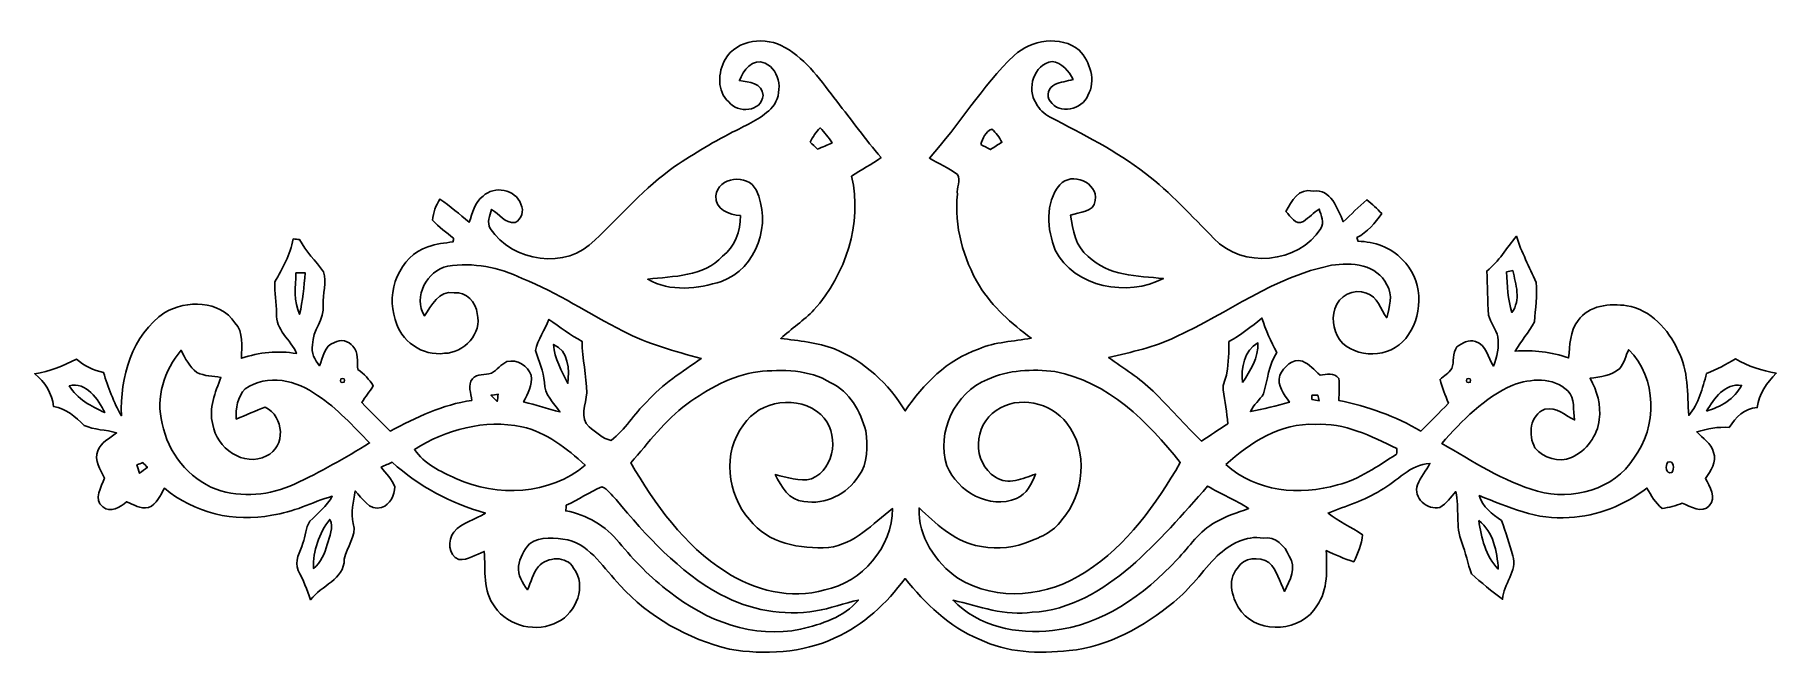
# Model space of a CAD drawing. Header units: centimetres. Extents: x -15.2 to 15.6, y -6.4 to 4.6.
import ezdxf

# ---------------------------------------------------------------- set-up
doc = ezdxf.new("R2010")
doc.units = ezdxf.units.CM
doc.header["$MEASUREMENT"] = 0
doc.layers.add('Layer 1', color=7, linetype='Continuous')

msp = doc.modelspace()

# ---------------------------------------------------------------- linework, layer by layer
at = {"layer": 'Layer 1', "color": 250}
for points, knots in [([(-3.0166, 4.14549), (-2.81023, 4.50638), (-2.292, 4.55965), (-1.95792, 4.3561), (-1.95792, 4.3561), (-1.56245, 4.13773), (-1.31022, 3.75285), (-1.03999, 3.40501), (-1.03999, 3.40501), (-0.77893, 3.07375), (-0.53093, 2.73226), (-0.25753, 2.41124), (-0.25753, 2.41124), (-0.42263, 2.28776), (-0.60854, 2.19675), (-0.77717, 2.07857), (-0.77717, 2.07857), (-0.58879, 1.23684), (-0.88018, 0.3489), (-1.44392, -0.28469), (-1.44392, -0.28469), (-1.62454, -0.47131), (-1.8415, -0.61595), (-2.03235, -0.79058), (-2.03235, -0.79058), (-1.71097, -0.82762), (-1.3843, -0.86395), (-1.07844, -0.97649), (-1.07844, -0.97649), (-0.55492, -1.19098), (-0.121, -1.59068), (0.17004, -2.07257), (0.17004, -2.07257), (0.48789, -1.59667), (0.91581, -1.16805), (1.4672, -0.97719), (1.4672, -0.97719), (1.76248, -0.84773), (2.08986, -0.84561), (2.40206, -0.78458), (2.40206, -0.78458), (2.05246, -0.52458), (1.71662, -0.23213), (1.48308, 0.14005), (1.48308, 0.14005), (1.19662, 0.62512), (1.03681, 1.19698), (1.09467, 1.76213), (1.09467, 1.76213), (1.07809, 1.87254), (1.15782, 2.00695), (1.09396, 2.11243), (1.09396, 2.11243), (0.93768, 2.22356), (0.76235, 2.30258), (0.59937, 2.40206), (0.59937, 2.40206), (1.12818, 2.98309), (1.52964, 3.67065), (2.09762, 4.21711), (2.09762, 4.21711), (2.40312, 4.4898), (2.91712, 4.58047), (3.2512, 4.31024), (3.2512, 4.31024), (3.44205, 4.10316), (3.55459, 3.77014), (3.40466, 3.50979), (3.40466, 3.50979), (3.31011, 3.25967), (2.88996, 3.15736), (2.73932, 3.4096), (2.73932, 3.4096), (2.65112, 3.49814), (2.71709, 3.65407), (2.81869, 3.70205), (2.81869, 3.70205), (2.92171, 3.74721), (3.0353, 3.7592), (3.1429, 3.79095), (3.1429, 3.79095), (3.06423, 3.93735), (2.94781, 4.09116), (2.76931, 4.1088), (2.76931, 4.1088), (2.44863, 4.05906), (2.31422, 3.62373), (2.48779, 3.36938), (2.48779, 3.36938), (2.53788, 3.26073), (2.63137, 3.181), (2.73544, 3.12596), (2.73544, 3.12596), (3.31223, 2.81975), (3.9056, 2.53259), (4.42383, 2.12972), (4.42383, 2.12972), (4.86692, 1.78964), (5.24334, 1.37372), (5.63598, 0.97896), (5.63598, 0.97896), (6.13269, 0.4385), (7.13775, 0.53763), (7.52651, 1.15288), (7.52651, 1.15288), (7.59248, 1.26294), (7.53075, 1.38889), (7.4997, 1.49895), (7.4997, 1.49895), (7.39987, 1.43616), (7.31837, 1.35008), (7.22312, 1.28164), (7.22312, 1.28164), (7.06826, 1.1998), (6.99664, 1.3716), (6.90915, 1.45591), (6.90915, 1.45591), (7.01604, 1.63689), (7.12893, 1.8796), (7.39105, 1.8161), (7.39105, 1.8161), (7.70714, 1.86267), (7.82285, 1.50389), (7.92445, 1.27353), (7.92445, 1.27353), (8.06521, 1.40194), (8.19467, 1.54234), (8.34249, 1.66299), (8.34249, 1.66299), (8.43527, 1.58821), (8.52382, 1.50742), (8.60566, 1.42028), (8.60566, 1.42028), (8.48854, 1.25095), (8.34954, 1.0922), (8.16575, 0.99378), (8.16575, 0.99378), (8.17033, 0.97755), (8.17951, 0.94509), (8.18409, 0.92851), (8.18409, 0.92851), (8.47372, 0.92428), (8.76723, 0.82303), (8.96691, 0.60643), (8.96691, 0.60643), (9.3285, 0.27552), (9.34826, -0.32667), (9.08156, -0.72178), (9.08156, -0.72178), (8.83744, -1.10984), (8.24653, -1.17404), (7.90892, -0.87489), (7.90892, -0.87489), (7.76781, -0.71191), (7.70784, -0.47343), (7.77593, -0.26599), (7.77593, -0.26599), (7.8359, -0.04022), (8.11706, 0.10125), (8.33367, 0.01129), (8.33367, 0.01129), (8.52876, -0.04904), (8.58626, -0.27164), (8.69386, -0.42439), (8.69386, -0.42439), (8.74148, -0.23424), (8.81027, -0.02046), (8.69774, 0.15981), (8.69774, 0.15981), (8.52452, 0.51894), (8.06767, 0.56339), (7.71878, 0.50377), (7.71878, 0.50377), (6.70595, 0.30762), (5.88151, -0.34537), (4.95864, -0.762), (4.95864, -0.762), (4.58646, -0.95003), (4.17336, -1.02835), (3.7719, -1.12713), (3.7719, -1.12713), (4.03366, -1.32503), (4.32364, -1.48837), (4.55824, -1.72156), (4.55824, -1.72156), (4.8514, -2.00836), (5.12269, -2.3174), (5.41443, -2.60632), (5.41443, -2.60632), (5.57001, -2.50296), (5.72488, -2.39818), (5.88292, -2.2987), (5.88292, -2.2987), (5.86211, -2.09762), (5.83142, -1.899), (5.7979, -1.70004), (5.7979, -1.70004), (5.7852, -1.59456), (5.84729, -1.50036), (5.86528, -1.39947), (5.86528, -1.39947), (5.89633, -1.21567), (5.89915, -1.02976), (5.90021, -0.8442), (5.90021, -0.8442), (6.11082, -0.72954), (6.2992, -0.58244), (6.48406, -0.43109), (6.48406, -0.43109), (6.55426, -0.63994), (6.63575, -0.84631), (6.74793, -1.03681), (6.74793, -1.03681), (6.60329, -1.25589), (6.58283, -1.52365), (6.51545, -1.77094), (6.51545, -1.77094), (6.43996, -1.87678), (6.34047, -1.96497), (6.28086, -2.0828), (6.28086, -2.0828), (6.51439, -2.04294), (6.74194, -1.97732), (6.97159, -1.91841), (6.97159, -1.91841), (6.87599, -1.77835), (6.7504, -1.62313), (6.80085, -1.43969), (6.80085, -1.43969), (6.87387, -1.29611), (7.01781, -1.13559), (7.2009, -1.19451), (7.2009, -1.19451), (7.32684, -1.24037), (7.41433, -1.35114), (7.51311, -1.43792), (7.51311, -1.43792), (7.62882, -1.42416), (7.76041, -1.38853), (7.84613, -1.4986), (7.84613, -1.4986), (7.85954, -1.62666), (7.85248, -1.75683), (7.84578, -1.8856), (7.84578, -1.8856), (8.35272, -1.99531), (8.85261, -2.159), (9.29746, -2.42993), (9.29746, -2.42993), (9.46256, -2.26695), (9.62589, -2.10256), (9.78535, -1.93357), (9.78535, -1.93357), (9.72961, -1.79634), (9.67846, -1.65664), (9.63718, -1.51553), (9.63718, -1.51553), (9.70739, -1.45309), (9.79099, -1.40123), (9.84638, -1.32362), (9.84638, -1.32362), (9.89012, -1.2005), (9.85414, -1.05022), (9.9374, -0.94086), (9.9374, -0.94086), (10.02806, -0.8763), (10.1473, -0.79904), (10.26301, -0.84526), (10.26301, -0.84526), (10.45774, -0.9017), (10.47997, -1.13383), (10.58227, -1.27988), (10.58227, -1.27988), (10.64542, -1.11584), (10.68599, -0.93874), (10.66271, -0.762), (10.66271, -0.762), (10.62919, -0.62406), (10.53006, -0.51082), (10.49373, -0.37536), (10.49373, -0.37536), (10.47679, -0.11606), (10.48138, 0.14323), (10.46551, 0.40217), (10.46551, 0.40217), (10.68141, 0.57009), (10.81546, 0.81174), (10.98903, 1.01847), (10.98903, 1.01847), (11.07757, 0.73554), (11.22186, 0.47449), (11.33651, 0.20249), (11.33651, 0.20249), (11.36368, -0.02893), (11.32628, -0.26494), (11.30688, -0.49671), (11.30688, -0.49671), (11.20669, -0.67804), (11.07369, -0.83891), (10.96539, -1.01565), (10.96539, -1.01565), (11.28571, -0.99166), (11.60851, -1.02729), (11.91154, -1.13453), (11.91154, -1.13453), (11.93941, -0.91052), (11.92953, -0.66075), (12.08052, -0.47519), (12.08052, -0.47519), (12.26785, -0.19791), (12.64391, -0.16757), (12.94553, -0.21096), (12.94553, -0.21096), (13.36746, -0.28081), (13.67861, -0.63147), (13.84935, -1.00295), (13.84935, -1.00295), (14.03879, -1.35467), (14.01057, -1.76671), (14.03985, -2.15265), (14.03985, -2.15265), (14.22153, -1.94522), (14.28009, -1.66758), (14.35594, -1.41111), (14.35594, -1.41111), (14.53268, -1.33703), (14.70413, -1.25095), (14.86852, -1.15182), (14.86852, -1.15182), (15.0876, -1.28729), (15.33737, -1.3529), (15.58713, -1.40582), (15.58713, -1.40582), (15.41851, -1.57268), (15.27916, -1.76953), (15.25199, -2.01401), (15.25199, -2.01401), (15.02727, -2.02248), (14.87064, -2.18758), (14.75422, -2.36467), (14.75422, -2.36467), (14.55984, -2.34844), (14.36758, -2.38795), (14.18272, -2.44369), (14.18272, -2.44369), (14.2875, -2.55905), (14.44061, -2.64231), (14.48047, -2.80494), (14.48047, -2.80494), (14.53727, -2.97815), (14.42685, -3.13302), (14.33477, -3.26708), (14.33477, -3.26708), (14.41203, -3.40678), (14.53656, -3.6068), (14.40356, -3.74967), (14.40356, -3.74967), (14.27304, -3.89502), (14.06701, -3.75744), (13.9252, -3.70311), (13.9252, -3.70311), (13.81019, -3.74721), (13.68954, -3.78319), (13.56748, -3.79554), (13.56748, -3.79554), (13.44789, -3.7017), (13.37416, -3.56729), (13.30007, -3.43817), (13.30007, -3.43817), (12.90144, -3.73662), (12.42448, -3.94053), (11.92142, -3.95429), (11.92142, -3.95429), (11.36015, -4.01461), (10.84016, -3.76484), (10.33039, -3.57046), (10.33039, -3.57046), (10.39036, -3.77402), (10.56252, -3.89608), (10.72691, -4.01249), (10.72691, -4.01249), (10.80276, -4.21499), (10.85815, -4.4263), (10.92482, -4.63268), (10.92482, -4.63268), (11.01337, -4.9089), (10.75478, -5.1308), (10.74491, -5.40173), (10.74491, -5.40173), (10.54947, -5.26697), (10.37167, -5.10646), (10.19175, -4.95335), (10.19175, -4.95335), (10.12931, -4.77061), (10.08944, -4.58047), (10.02206, -4.39949), (10.02206, -4.39949), (9.90776, -4.11233), (9.98467, -3.79554), (9.91517, -3.49991), (9.91517, -3.49991), (9.82592, -3.59551), (9.75325, -3.71475), (9.63542, -3.7786), (9.63542, -3.7786), (9.41599, -3.83152), (9.15635, -3.61456), (9.23572, -3.37644), (9.23572, -3.37644), (9.29393, -3.24238), (9.38953, -3.12843), (9.45903, -3.00002), (9.45903, -3.00002), (9.10519, -3.01801), (8.88259, -3.31858), (8.58837, -3.47239), (8.58837, -3.47239), (8.30157, -3.65936), (7.97031, -3.7532), (7.65528, -3.87773), (7.65528, -3.87773), (7.83978, -4.0319), (8.06732, -4.12397), (8.26452, -4.2612), (8.26452, -4.2612), (8.25041, -4.43089), (8.18444, -4.58752), (8.11142, -4.73957), (8.11142, -4.73957), (7.9435, -4.68806), (7.78228, -4.6168), (7.62423, -4.54166), (7.62423, -4.54166), (7.63129, -4.8701), (7.66304, -5.23734), (7.45631, -5.51815), (7.45631, -5.51815), (7.18996, -5.97535), (6.45513, -6.03179), (6.12034, -5.62681), (6.12034, -5.62681), (5.96582, -5.41302), (5.85435, -5.07682), (6.0519, -4.85246), (6.0519, -4.85246), (6.15985, -4.65878), (6.43572, -4.64538), (6.60823, -4.75086), (6.60823, -4.75086), (6.75252, -4.89056), (6.79979, -5.08882), (6.88234, -5.26486), (6.88234, -5.26486), (6.97971, -5.07541), (7.10318, -4.83799), (6.9663, -4.63973), (6.9663, -4.63973), (6.89081, -4.4577), (6.72712, -4.28554), (6.50875, -4.32153), (6.50875, -4.32153), (6.20042, -4.26791), (5.91185, -4.43477), (5.69348, -4.63479), (5.69348, -4.63479), (5.43313, -4.90326), (5.22076, -5.22111), (4.92301, -5.45253), (4.92301, -5.45253), (4.3942, -5.89104), (3.76449, -6.24064), (3.07093, -6.31155), (3.07093, -6.31155), (2.53471, -6.36976), (1.97309, -6.35459), (1.48202, -6.10799), (1.48202, -6.10799), (0.94791, -5.89315), (0.52599, -5.47758), (0.16969, -5.03626), (0.16969, -5.03626), (-0.15946, -5.47441), (-0.56727, -5.86775), (-1.07562, -6.08859), (-1.07562, -6.08859), (-1.65312, -6.356), (-2.31881, -6.39198), (-2.94005, -6.28579), (-2.94005, -6.28579), (-3.67453, -6.10694), (-4.36774, -5.72311), (-4.87468, -5.15726), (-4.87468, -5.15726), (-5.16114, -4.86833), (-5.38127, -4.46158), (-5.80178, -4.35363), (-5.80178, -4.35363), (-6.02474, -4.31553), (-6.28544, -4.27955), (-6.47912, -4.42348), (-6.47912, -4.42348), (-6.57543, -4.53496), (-6.65374, -4.67289), (-6.67632, -4.82071), (-6.67632, -4.82071), (-6.68831, -4.97522), (-6.60259, -5.11422), (-6.51686, -5.23593), (-6.51686, -5.23593), (-6.45336, -5.09799), (-6.41526, -4.9463), (-6.32107, -4.82529), (-6.32107, -4.82529), (-6.16162, -4.65138), (-5.82789, -4.62527), (-5.69807, -4.8514), (-5.69807, -4.8514), (-5.461, -5.16255), (-5.6515, -5.64233), (-5.97676, -5.80425), (-5.97676, -5.80425), (-6.34929, -6.00428), (-6.84848, -5.88574), (-7.09295, -5.53932), (-7.09295, -5.53932), (-7.30673, -5.26168), (-7.25911, -4.88738), (-7.27922, -4.55824), (-7.27922, -4.55824), (-7.42668, -4.61186), (-7.57026, -4.71558), (-7.73289, -4.69865), (-7.73289, -4.69865), (-7.91457, -4.62351), (-7.93821, -4.35257), (-7.81685, -4.21393), (-7.81685, -4.21393), (-7.67503, -4.03966), (-7.44044, -3.99874), (-7.25946, -3.87879), (-7.25946, -3.87879), (-7.86836, -3.70699), (-8.43986, -3.40819), (-8.90799, -2.97991), (-8.90799, -2.97991), (-8.97361, -3.00778), (-9.03887, -3.03565), (-9.10414, -3.06423), (-9.10414, -3.06423), (-9.0237, -3.17959), (-8.91117, -3.27766), (-8.86319, -3.41313), (-8.86319, -3.41313), (-8.87095, -3.56129), (-8.94186, -3.73451), (-9.09708, -3.77966), (-9.09708, -3.77966), (-9.32145, -3.83928), (-9.43434, -3.61809), (-9.56522, -3.48827), (-9.56522, -3.48827), (-9.5952, -3.67771), (-9.65059, -3.87174), (-9.59979, -4.06294), (-9.59979, -4.06294), (-9.52959, -4.28872), (-9.72256, -4.47816), (-9.75819, -4.6923), (-9.75819, -4.6923), (-9.75466, -5.06201), (-10.17058, -5.15655), (-10.35438, -5.41161), (-10.35438, -5.41161), (-10.41224, -5.23205), (-10.48985, -5.06095), (-10.57275, -4.89197), (-10.57275, -4.89197), (-10.65001, -4.73075), (-10.53606, -4.56318), (-10.49302, -4.41184), (-10.49302, -4.41184), (-10.44152, -4.2859), (-10.4461, -4.13667), (-10.36814, -4.02378), (-10.36814, -4.02378), (-10.22738, -3.88373), (-10.06651, -3.75885), (-9.97056, -3.58069), (-9.97056, -3.58069), (-10.32933, -3.68476), (-10.66341, -3.87279), (-11.03912, -3.91513), (-11.03912, -3.91513), (-11.70411, -4.05165), (-12.42025, -3.87632), (-12.94095, -3.43923), (-12.94095, -3.43923), (-13.01644, -3.56482), (-13.07571, -3.72604), (-13.22493, -3.78107), (-13.22493, -3.78107), (-13.36781, -3.81282), (-13.48705, -3.72921), (-13.61087, -3.67912), (-13.61087, -3.67912), (-13.72164, -3.77472), (-13.8998, -3.88549), (-14.03209, -3.76661), (-14.03209, -3.76661), (-14.20566, -3.63855), (-14.05573, -3.41418), (-14.00246, -3.25931), (-14.00246, -3.25931), (-14.07231, -3.11009), (-14.18661, -2.94605), (-14.12311, -2.7753), (-14.12311, -2.7753), (-14.06596, -2.62396), (-13.90544, -2.55799), (-13.78938, -2.45957), (-13.78938, -2.45957), (-13.97706, -2.40136), (-14.18414, -2.41265), (-14.36194, -2.32798), (-14.36194, -2.32798), (-14.51892, -2.18193), (-14.67767, -2.02565), (-14.90204, -1.9939), (-14.90204, -1.9939), (-14.92991, -1.76001), (-15.06114, -1.56351), (-15.23541, -1.41358), (-15.23541, -1.41358), (-14.97471, -1.37195), (-14.73024, -1.27282), (-14.49634, -1.15394), (-14.49634, -1.15394), (-14.35982, -1.27176), (-14.20001, -1.35749), (-14.02045, -1.39171), (-14.02045, -1.39171), (-13.9379, -1.65559), (-13.84124, -1.91699), (-13.70224, -2.15724), (-13.70224, -2.15724), (-13.73046, -1.48026), (-13.52162, -0.72708), (-12.93178, -0.33055), (-12.93178, -0.33055), (-12.54619, -0.1076), (-11.96693, -0.11395), (-11.69353, -0.51082), (-11.69353, -0.51082), (-11.53724, -0.68439), (-11.57605, -0.92569), (-11.57887, -1.13947), (-11.57887, -1.13947), (-11.26596, -1.03646), (-10.92976, -1.00013), (-10.60415, -1.05763), (-10.60415, -1.05763), (-10.69869, -0.80821), (-10.98444, -0.63747), (-10.95622, -0.34678), (-10.95622, -0.34678), (-10.95234, -0.16016), (-10.99996, 0.02505), (-10.98797, 0.21026), (-10.98797, 0.21026), (-10.84721, 0.44909), (-10.71527, 0.69462), (-10.6613, 0.96979), (-10.6613, 0.96979), (-10.62426, 0.96661), (-10.58721, 0.96308), (-10.55017, 0.95885), (-10.55017, 0.95885), (-10.43905, 0.74718), (-10.26407, 0.58244), (-10.12508, 0.39123), (-10.12508, 0.39123), (-10.05699, 0.20461), (-10.14483, -0.00353), (-10.1346, -0.19509), (-10.1346, -0.19509), (-10.10179, -0.45649), (-10.32651, -0.64488), (-10.31804, -0.90099), (-10.31804, -0.90099), (-10.35332, -1.04352), (-10.27889, -1.16769), (-10.19704, -1.27282), (-10.19704, -1.27282), (-10.13495, -1.12748), (-10.11484, -0.91546), (-9.93246, -0.86184), (-9.93246, -0.86184), (-9.82451, -0.79269), (-9.68128, -0.83256), (-9.60543, -0.92851), (-9.60543, -0.92851), (-9.49925, -1.03576), (-9.53417, -1.19909), (-9.519, -1.33703), (-9.519, -1.33703), (-9.40647, -1.41323), (-9.31616, -1.51553), (-9.24454, -1.63054), (-9.24454, -1.63054), (-9.31298, -1.72755), (-9.38177, -1.82421), (-9.44951, -1.92193), (-9.44951, -1.92193), (-9.28335, -2.09338), (-9.11472, -2.26201), (-8.94433, -2.42958), (-8.94433, -2.42958), (-8.48783, -2.18863), (-8.01829, -1.95933), (-7.50041, -1.8856), (-7.50041, -1.8856), (-7.51346, -1.76177), (-7.57696, -1.61537), (-7.49053, -1.50495), (-7.49053, -1.50495), (-7.40657, -1.40511), (-7.26475, -1.44216), (-7.15398, -1.40476), (-7.15398, -1.40476), (-7.05414, -1.34796), (-6.985, -1.24813), (-6.87987, -1.19874), (-6.87987, -1.19874), (-6.6989, -1.15394), (-6.51016, -1.27318), (-6.44913, -1.4418), (-6.44913, -1.4418), (-6.41844, -1.61537), (-6.51404, -1.76424), (-6.5846, -1.91206), (-6.5846, -1.91206), (-6.36729, -1.96109), (-6.15809, -2.04082), (-5.94043, -2.0895), (-5.94043, -2.0895), (-6.04626, -1.92299), (-6.22229, -1.78506), (-6.2163, -1.5681), (-6.2163, -1.5681), (-6.23217, -1.36984), (-6.31543, -1.18886), (-6.37469, -1.00259), (-6.37469, -1.00259), (-6.3313, -0.80786), (-6.20677, -0.63923), (-6.13657, -0.45367), (-6.13657, -0.45367), (-5.94325, -0.58808), (-5.75522, -0.72954), (-5.54814, -0.84314), (-5.54814, -0.84314), (-5.54778, -1.149), (-5.46947, -1.44815), (-5.467, -1.75331), (-5.467, -1.75331), (-5.47793, -1.95157), (-5.59823, -2.19886), (-5.42431, -2.35409), (-5.42431, -2.35409), (-5.30331, -2.44263), (-5.18866, -2.56893), (-5.03308, -2.59221), (-5.03308, -2.59221), (-4.78155, -2.40912), (-4.63303, -2.11949), (-4.40267, -1.91241), (-4.40267, -1.91241), (-4.13279, -1.59456), (-3.77331, -1.38324), (-3.43888, -1.14335), (-3.43888, -1.14335), (-3.90984, -1.01565), (-4.38714, -0.88935), (-4.82106, -0.6604), (-4.82106, -0.6604), (-5.42114, -0.35807), (-5.98276, 0.02046), (-6.60788, 0.27234), (-6.60788, 0.27234), (-7.01534, 0.46814), (-7.47783, 0.55986), (-7.92727, 0.4893), (-7.92727, 0.4893), (-8.30016, 0.40816), (-8.5411, -0.05292), (-8.34002, -0.39088), (-8.34002, -0.39088), (-8.21408, -0.20708), (-8.08849, 0.06279), (-7.81438, 0.01729), (-7.81438, 0.01729), (-7.60024, 0.04621), (-7.42244, -0.15064), (-7.40481, -0.35031), (-7.40481, -0.35031), (-7.31379, -0.70379), (-7.63693, -1.04775), (-7.98548, -1.05198), (-7.98548, -1.05198), (-8.36895, -1.1116), (-8.76864, -0.83114), (-8.85543, -0.45438), (-8.85543, -0.45438), (-9.03005, 0.03104), (-8.78029, 0.66252), (-8.27652, 0.83326), (-8.27652, 0.83326), (-8.13329, 0.88583), (-7.97983, 0.8957), (-7.83061, 0.92181), (-7.83061, 0.92181), (-7.82884, 0.93733), (-7.82496, 0.96802), (-7.8232, 0.98354), (-7.8232, 0.98354), (-7.95232, 1.08268), (-8.08531, 1.17934), (-8.19362, 1.3014), (-8.19362, 1.3014), (-8.18409, 1.43581), (-8.14141, 1.56034), (-8.06556, 1.67464), (-8.06556, 1.67464), (-7.88211, 1.55293), (-7.71984, 1.4037), (-7.54909, 1.26541), (-7.54909, 1.26541), (-7.48136, 1.42487), (-7.45384, 1.62278), (-7.29968, 1.72685), (-7.29968, 1.72685), (-7.10671, 1.92052), (-6.72536, 1.84785), (-6.63116, 1.58785), (-6.63116, 1.58785), (-6.56731, 1.46226), (-6.62411, 1.32715), (-6.73171, 1.25871), (-6.73171, 1.25871), (-6.91374, 1.24284), (-7.01252, 1.4097), (-7.14939, 1.49331), (-7.14939, 1.49331), (-7.17938, 1.38501), (-7.23865, 1.26083), (-7.17374, 1.15288), (-7.17374, 1.15288), (-6.7885, 0.56374), (-5.81907, 0.41487), (-5.32377, 0.94968), (-5.32377, 0.94968), (-4.85458, 1.38501), (-4.43971, 1.88313), (-3.91125, 2.25037), (-3.91125, 2.25037), (-3.56094, 2.48673), (-3.19828, 2.70545), (-2.81869, 2.89137), (-2.81869, 2.89137), (-2.59221, 3.00814), (-2.35126, 3.11326), (-2.17734, 3.30623), (-2.17734, 3.30623), (-1.99284, 3.53307), (-2.02671, 3.9497), (-2.30964, 4.07882), (-2.30964, 4.07882), (-2.52624, 4.17477), (-2.70157, 3.95323), (-2.76296, 3.77049), (-2.76296, 3.77049), (-2.59962, 3.74897), (-2.34985, 3.7278), (-2.34633, 3.51014), (-2.34633, 3.51014), (-2.36502, 3.21416), (-2.8, 3.1877), (-2.95346, 3.39654), (-2.95346, 3.39654), (-3.16794, 3.58069), (-3.14219, 3.91936), (-3.0166, 4.14549), (-3.0166, 4.14549), (-3.0166, 4.14549), (-3.0166, 4.14549), (-3.0166, 4.14549)], [0, 0, 0, 0, 0.00444444, 0.00444444, 0.00444444, 0.00444444, 0.00888889, 0.00888889, 0.00888889, 0.00888889, 0.01333333, 0.01333333, 0.01333333, 0.01333333, 0.01777778, 0.01777778, 0.01777778, 0.01777778, 0.02222222, 0.02222222, 0.02222222, 0.02222222, 0.02666667, 0.02666667, 0.02666667, 0.02666667, 0.03111111, 0.03111111, 0.03111111, 0.03111111, 0.03555556, 0.03555556, 0.03555556, 0.03555556, 0.04, 0.04, 0.04, 0.04, 0.04444444, 0.04444444, 0.04444444, 0.04444444, 0.04888889, 0.04888889, 0.04888889, 0.04888889, 0.05333333, 0.05333333, 0.05333333, 0.05333333, 0.05777778, 0.05777778, 0.05777778, 0.05777778, 0.06222222, 0.06222222, 0.06222222, 0.06222222, 0.06666667, 0.06666667, 0.06666667, 0.06666667, 0.07111111, 0.07111111, 0.07111111, 0.07111111, 0.07555556, 0.07555556, 0.07555556, 0.07555556, 0.08, 0.08, 0.08, 0.08, 0.08444444, 0.08444444, 0.08444444, 0.08444444, 0.08888889, 0.08888889, 0.08888889, 0.08888889, 0.09333333, 0.09333333, 0.09333333, 0.09333333, 0.09777778, 0.09777778, 0.09777778, 0.09777778, 0.10222222, 0.10222222, 0.10222222, 0.10222222, 0.10666667, 0.10666667, 0.10666667, 0.10666667, 0.11111111, 0.11111111, 0.11111111, 0.11111111, 0.11555556, 0.11555556, 0.11555556, 0.11555556, 0.12, 0.12, 0.12, 0.12, 0.12444444, 0.12444444, 0.12444444, 0.12444444, 0.12888889, 0.12888889, 0.12888889, 0.12888889, 0.13333333, 0.13333333, 0.13333333, 0.13333333, 0.13777778, 0.13777778, 0.13777778, 0.13777778, 0.14222222, 0.14222222, 0.14222222, 0.14222222, 0.14666667, 0.14666667, 0.14666667, 0.14666667, 0.15111111, 0.15111111, 0.15111111, 0.15111111, 0.15555556, 0.15555556, 0.15555556, 0.15555556, 0.16, 0.16, 0.16, 0.16, 0.16444444, 0.16444444, 0.16444444, 0.16444444, 0.16888889, 0.16888889, 0.16888889, 0.16888889, 0.17333333, 0.17333333, 0.17333333, 0.17333333, 0.17777778, 0.17777778, 0.17777778, 0.17777778, 0.18222222, 0.18222222, 0.18222222, 0.18222222, 0.18666667, 0.18666667, 0.18666667, 0.18666667, 0.19111111, 0.19111111, 0.19111111, 0.19111111, 0.19555556, 0.19555556, 0.19555556, 0.19555556, 0.2, 0.2, 0.2, 0.2, 0.20444444, 0.20444444, 0.20444444, 0.20444444, 0.20888889, 0.20888889, 0.20888889, 0.20888889, 0.21333333, 0.21333333, 0.21333333, 0.21333333, 0.21777778, 0.21777778, 0.21777778, 0.21777778, 0.22222222, 0.22222222, 0.22222222, 0.22222222, 0.22666667, 0.22666667, 0.22666667, 0.22666667, 0.23111111, 0.23111111, 0.23111111, 0.23111111, 0.23555556, 0.23555556, 0.23555556, 0.23555556, 0.24, 0.24, 0.24, 0.24, 0.24444444, 0.24444444, 0.24444444, 0.24444444, 0.24888889, 0.24888889, 0.24888889, 0.24888889, 0.25333333, 0.25333333, 0.25333333, 0.25333333, 0.25777778, 0.25777778, 0.25777778, 0.25777778, 0.26222222, 0.26222222, 0.26222222, 0.26222222, 0.26666667, 0.26666667, 0.26666667, 0.26666667, 0.27111111, 0.27111111, 0.27111111, 0.27111111, 0.27555556, 0.27555556, 0.27555556, 0.27555556, 0.28, 0.28, 0.28, 0.28, 0.28444444, 0.28444444, 0.28444444, 0.28444444, 0.28888889, 0.28888889, 0.28888889, 0.28888889, 0.29333333, 0.29333333, 0.29333333, 0.29333333, 0.29777778, 0.29777778, 0.29777778, 0.29777778, 0.30222222, 0.30222222, 0.30222222, 0.30222222, 0.30666667, 0.30666667, 0.30666667, 0.30666667, 0.31111111, 0.31111111, 0.31111111, 0.31111111, 0.31555556, 0.31555556, 0.31555556, 0.31555556, 0.32, 0.32, 0.32, 0.32, 0.32444444, 0.32444444, 0.32444444, 0.32444444, 0.32888889, 0.32888889, 0.32888889, 0.32888889, 0.33333333, 0.33333333, 0.33333333, 0.33333333, 0.33777778, 0.33777778, 0.33777778, 0.33777778, 0.34222222, 0.34222222, 0.34222222, 0.34222222, 0.34666667, 0.34666667, 0.34666667, 0.34666667, 0.35111111, 0.35111111, 0.35111111, 0.35111111, 0.35555556, 0.35555556, 0.35555556, 0.35555556, 0.36, 0.36, 0.36, 0.36, 0.36444444, 0.36444444, 0.36444444, 0.36444444, 0.36888889, 0.36888889, 0.36888889, 0.36888889, 0.37333333, 0.37333333, 0.37333333, 0.37333333, 0.37777778, 0.37777778, 0.37777778, 0.37777778, 0.38222222, 0.38222222, 0.38222222, 0.38222222, 0.38666667, 0.38666667, 0.38666667, 0.38666667, 0.39111111, 0.39111111, 0.39111111, 0.39111111, 0.39555556, 0.39555556, 0.39555556, 0.39555556, 0.4, 0.4, 0.4, 0.4, 0.40444444, 0.40444444, 0.40444444, 0.40444444, 0.40888889, 0.40888889, 0.40888889, 0.40888889, 0.41333333, 0.41333333, 0.41333333, 0.41333333, 0.41777778, 0.41777778, 0.41777778, 0.41777778, 0.42222222, 0.42222222, 0.42222222, 0.42222222, 0.42666667, 0.42666667, 0.42666667, 0.42666667, 0.43111111, 0.43111111, 0.43111111, 0.43111111, 0.43555556, 0.43555556, 0.43555556, 0.43555556, 0.44, 0.44, 0.44, 0.44, 0.44444444, 0.44444444, 0.44444444, 0.44444444, 0.44888889, 0.44888889, 0.44888889, 0.44888889, 0.45333333, 0.45333333, 0.45333333, 0.45333333, 0.45777778, 0.45777778, 0.45777778, 0.45777778, 0.46222222, 0.46222222, 0.46222222, 0.46222222, 0.46666667, 0.46666667, 0.46666667, 0.46666667, 0.47111111, 0.47111111, 0.47111111, 0.47111111, 0.47555556, 0.47555556, 0.47555556, 0.47555556, 0.48, 0.48, 0.48, 0.48, 0.48444444, 0.48444444, 0.48444444, 0.48444444, 0.48888889, 0.48888889, 0.48888889, 0.48888889, 0.49333333, 0.49333333, 0.49333333, 0.49333333, 0.49777778, 0.49777778, 0.49777778, 0.49777778, 0.50222222, 0.50222222, 0.50222222, 0.50222222, 0.50666667, 0.50666667, 0.50666667, 0.50666667, 0.51111111, 0.51111111, 0.51111111, 0.51111111, 0.51555556, 0.51555556, 0.51555556, 0.51555556, 0.52, 0.52, 0.52, 0.52, 0.52444444, 0.52444444, 0.52444444, 0.52444444, 0.52888889, 0.52888889, 0.52888889, 0.52888889, 0.53333333, 0.53333333, 0.53333333, 0.53333333, 0.53777778, 0.53777778, 0.53777778, 0.53777778, 0.54222222, 0.54222222, 0.54222222, 0.54222222, 0.54666667, 0.54666667, 0.54666667, 0.54666667, 0.55111111, 0.55111111, 0.55111111, 0.55111111, 0.55555556, 0.55555556, 0.55555556, 0.55555556, 0.56, 0.56, 0.56, 0.56, 0.56444444, 0.56444444, 0.56444444, 0.56444444, 0.56888889, 0.56888889, 0.56888889, 0.56888889, 0.57333333, 0.57333333, 0.57333333, 0.57333333, 0.57777778, 0.57777778, 0.57777778, 0.57777778, 0.58222222, 0.58222222, 0.58222222, 0.58222222, 0.58666667, 0.58666667, 0.58666667, 0.58666667, 0.59111111, 0.59111111, 0.59111111, 0.59111111, 0.59555556, 0.59555556, 0.59555556, 0.59555556, 0.6, 0.6, 0.6, 0.6, 0.60444444, 0.60444444, 0.60444444, 0.60444444, 0.60888889, 0.60888889, 0.60888889, 0.60888889, 0.61333333, 0.61333333, 0.61333333, 0.61333333, 0.61777778, 0.61777778, 0.61777778, 0.61777778, 0.62222222, 0.62222222, 0.62222222, 0.62222222, 0.62666667, 0.62666667, 0.62666667, 0.62666667, 0.63111111, 0.63111111, 0.63111111, 0.63111111, 0.63555556, 0.63555556, 0.63555556, 0.63555556, 0.64, 0.64, 0.64, 0.64, 0.64444444, 0.64444444, 0.64444444, 0.64444444, 0.64888889, 0.64888889, 0.64888889, 0.64888889, 0.65333333, 0.65333333, 0.65333333, 0.65333333, 0.65777778, 0.65777778, 0.65777778, 0.65777778, 0.66222222, 0.66222222, 0.66222222, 0.66222222, 0.66666667, 0.66666667, 0.66666667, 0.66666667, 0.67111111, 0.67111111, 0.67111111, 0.67111111, 0.67555556, 0.67555556, 0.67555556, 0.67555556, 0.68, 0.68, 0.68, 0.68, 0.68444444, 0.68444444, 0.68444444, 0.68444444, 0.68888889, 0.68888889, 0.68888889, 0.68888889, 0.69333333, 0.69333333, 0.69333333, 0.69333333, 0.69777778, 0.69777778, 0.69777778, 0.69777778, 0.70222222, 0.70222222, 0.70222222, 0.70222222, 0.70666667, 0.70666667, 0.70666667, 0.70666667, 0.71111111, 0.71111111, 0.71111111, 0.71111111, 0.71555556, 0.71555556, 0.71555556, 0.71555556, 0.72, 0.72, 0.72, 0.72, 0.72444444, 0.72444444, 0.72444444, 0.72444444, 0.72888889, 0.72888889, 0.72888889, 0.72888889, 0.73333333, 0.73333333, 0.73333333, 0.73333333, 0.73777778, 0.73777778, 0.73777778, 0.73777778, 0.74222222, 0.74222222, 0.74222222, 0.74222222, 0.74666667, 0.74666667, 0.74666667, 0.74666667, 0.75111111, 0.75111111, 0.75111111, 0.75111111, 0.75555556, 0.75555556, 0.75555556, 0.75555556, 0.76, 0.76, 0.76, 0.76, 0.76444444, 0.76444444, 0.76444444, 0.76444444, 0.76888889, 0.76888889, 0.76888889, 0.76888889, 0.77333333, 0.77333333, 0.77333333, 0.77333333, 0.77777778, 0.77777778, 0.77777778, 0.77777778, 0.78222222, 0.78222222, 0.78222222, 0.78222222, 0.78666667, 0.78666667, 0.78666667, 0.78666667, 0.79111111, 0.79111111, 0.79111111, 0.79111111, 0.79555556, 0.79555556, 0.79555556, 0.79555556, 0.8, 0.8, 0.8, 0.8, 0.80444444, 0.80444444, 0.80444444, 0.80444444, 0.80888889, 0.80888889, 0.80888889, 0.80888889, 0.81333333, 0.81333333, 0.81333333, 0.81333333, 0.81777778, 0.81777778, 0.81777778, 0.81777778, 0.82222222, 0.82222222, 0.82222222, 0.82222222, 0.82666667, 0.82666667, 0.82666667, 0.82666667, 0.83111111, 0.83111111, 0.83111111, 0.83111111, 0.83555556, 0.83555556, 0.83555556, 0.83555556, 0.84, 0.84, 0.84, 0.84, 0.84444444, 0.84444444, 0.84444444, 0.84444444, 0.84888889, 0.84888889, 0.84888889, 0.84888889, 0.85333333, 0.85333333, 0.85333333, 0.85333333, 0.85777778, 0.85777778, 0.85777778, 0.85777778, 0.86222222, 0.86222222, 0.86222222, 0.86222222, 0.86666667, 0.86666667, 0.86666667, 0.86666667, 0.87111111, 0.87111111, 0.87111111, 0.87111111, 0.87555556, 0.87555556, 0.87555556, 0.87555556, 0.88, 0.88, 0.88, 0.88, 0.88444444, 0.88444444, 0.88444444, 0.88444444, 0.88888889, 0.88888889, 0.88888889, 0.88888889, 0.89333333, 0.89333333, 0.89333333, 0.89333333, 0.89777778, 0.89777778, 0.89777778, 0.89777778, 0.90222222, 0.90222222, 0.90222222, 0.90222222, 0.90666667, 0.90666667, 0.90666667, 0.90666667, 0.91111111, 0.91111111, 0.91111111, 0.91111111, 0.91555556, 0.91555556, 0.91555556, 0.91555556, 0.92, 0.92, 0.92, 0.92, 0.92444444, 0.92444444, 0.92444444, 0.92444444, 0.92888889, 0.92888889, 0.92888889, 0.92888889, 0.93333333, 0.93333333, 0.93333333, 0.93333333, 0.93777778, 0.93777778, 0.93777778, 0.93777778, 0.94222222, 0.94222222, 0.94222222, 0.94222222, 0.94666667, 0.94666667, 0.94666667, 0.94666667, 0.95111111, 0.95111111, 0.95111111, 0.95111111, 0.95555556, 0.95555556, 0.95555556, 0.95555556, 0.96, 0.96, 0.96, 0.96, 0.96444444, 0.96444444, 0.96444444, 0.96444444, 0.96888889, 0.96888889, 0.96888889, 0.96888889, 0.97333333, 0.97333333, 0.97333333, 0.97333333, 0.97777778, 0.97777778, 0.97777778, 0.97777778, 0.98222222, 0.98222222, 0.98222222, 0.98222222, 0.98666667, 0.98666667, 0.98666667, 0.98666667, 0.99111111, 0.99111111, 0.99111111, 0.99111111, 1, 1, 1, 1]), ([(-1.51377, 2.68323), (-1.47003, 2.64266), (-1.42593, 2.60174), (-1.38218, 2.56011), (-1.38218, 2.56011), (-1.29469, 2.59362), (-1.20826, 2.63031), (-1.12254, 2.66876), (-1.12254, 2.66876), (-1.18428, 2.76472), (-1.25624, 2.85362), (-1.33562, 2.93546), (-1.33562, 2.93546), (-1.40617, 2.85997), (-1.46544, 2.7746), (-1.51377, 2.68323), (-1.51377, 2.68323), (-1.51377, 2.68323), (-1.51377, 2.68323), (-1.51377, 2.68323)], [0, 0, 0, 0, 0.16666667, 0.16666667, 0.16666667, 0.16666667, 0.33333333, 0.33333333, 0.33333333, 0.33333333, 0.5, 0.5, 0.5, 0.5, 0.66666667, 0.66666667, 0.66666667, 0.66666667, 1, 1, 1, 1]), ([(1.50742, 2.64195), (1.56457, 2.61303), (1.62172, 2.58304), (1.67852, 2.55235), (1.67852, 2.55235), (1.7459, 2.59574), (1.81363, 2.63878), (1.88172, 2.68182), (1.88172, 2.68182), (1.83268, 2.76472), (1.78435, 2.85186), (1.70533, 2.91006), (1.70533, 2.91006), (1.58609, 2.87338), (1.54834, 2.74567), (1.50742, 2.64195), (1.50742, 2.64195), (1.50742, 2.64195), (1.50742, 2.64195), (1.50742, 2.64195)], [0, 0, 0, 0, 0.16666667, 0.16666667, 0.16666667, 0.16666667, 0.33333333, 0.33333333, 0.33333333, 0.33333333, 0.5, 0.5, 0.5, 0.5, 0.66666667, 0.66666667, 0.66666667, 0.66666667, 1, 1, 1, 1]), ([(2.90689, 1.92687), (2.63984, 1.60937), (2.68323, 1.13771), (2.82575, 0.77435), (2.82575, 0.77435), (3.16512, 0.10442), (4.11586, -0.05891), (4.74169, 0.27093), (4.74169, 0.27093), (4.28096, 0.31574), (3.76343, 0.31009), (3.41207, 0.66075), (3.41207, 0.66075), (3.181, 0.83326), (3.1429, 1.12818), (3.09668, 1.39136), (3.09668, 1.39136), (3.25296, 1.44709), (3.50908, 1.43792), (3.53448, 1.65171), (3.53448, 1.65171), (3.58528, 1.97273), (3.11503, 2.16782), (2.90689, 1.92687), (2.90689, 1.92687), (2.90689, 1.92687), (2.90689, 1.92687), (2.90689, 1.92687)], [0, 0, 0, 0, 0.125, 0.125, 0.125, 0.125, 0.25, 0.25, 0.25, 0.25, 0.375, 0.375, 0.375, 0.375, 0.5, 0.5, 0.5, 0.5, 0.625, 0.625, 0.625, 0.625, 0.75, 0.75, 0.75, 0.75, 1, 1, 1, 1]), ([(-3.18135, 1.73426), (-3.20851, 1.50354), (-2.93652, 1.38853), (-2.74673, 1.38289), (-2.74673, 1.38289), (-2.74426, 1.1116), (-2.84057, 0.83432), (-3.06211, 0.66358), (-3.06211, 0.66358), (-3.40007, 0.29669), (-3.93241, 0.31468), (-4.38503, 0.25823), (-4.38503, 0.25823), (-3.9945, 0.02505), (-3.49426, 0.08714), (-3.08081, 0.21978), (-3.08081, 0.21978), (-2.45251, 0.44309), (-2.18405, 1.25518), (-2.46909, 1.83727), (-2.46909, 1.83727), (-2.61408, 2.13184), (-3.14643, 2.07116), (-3.18135, 1.73426), (-3.18135, 1.73426), (-3.18135, 1.73426), (-3.18135, 1.73426), (-3.18135, 1.73426)], [0, 0, 0, 0, 0.125, 0.125, 0.125, 0.125, 0.25, 0.25, 0.25, 0.25, 0.375, 0.375, 0.375, 0.375, 0.5, 0.5, 0.5, 0.5, 0.625, 0.625, 0.625, 0.625, 0.75, 0.75, 0.75, 0.75, 1, 1, 1, 1]), ([(-10.61438, 0.37006), (-10.61932, 0.12629), (-10.65848, -0.13547), (-10.54806, -0.36301), (-10.54806, -0.36301), (-10.4962, -0.12136), (-10.47115, 0.12453), (-10.44822, 0.36971), (-10.44822, 0.36971), (-10.50361, 0.37006), (-10.55899, 0.37006), (-10.61438, 0.37006), (-10.61438, 0.37006), (-10.61438, 0.37006), (-10.61438, 0.37006), (-10.61438, 0.37006)], [0, 0, 0, 0, 0.2, 0.2, 0.2, 0.2, 0.4, 0.4, 0.4, 0.4, 0.6, 0.6, 0.6, 0.6, 1, 1, 1, 1]), ([(10.81617, 0.38735), (10.82675, 0.14676), (10.83627, -0.09807), (10.90895, -0.3302), (10.90895, -0.3302), (11.07228, -0.11218), (10.97915, 0.16898), (10.92553, 0.40922), (10.92553, 0.40922), (10.89801, 0.40393), (10.84368, 0.39299), (10.81617, 0.38735), (10.81617, 0.38735), (10.81617, 0.38735), (10.81617, 0.38735), (10.81617, 0.38735)], [0, 0, 0, 0, 0.2, 0.2, 0.2, 0.2, 0.4, 0.4, 0.4, 0.4, 0.6, 0.6, 0.6, 0.6, 1, 1, 1, 1]), ([(-6.05296, -0.8957), (-6.03956, -1.14794), (-5.91009, -1.36666), (-5.80002, -1.58644), (-5.80002, -1.58644), (-5.77391, -1.34056), (-5.7845, -1.00683), (-6.05296, -0.8957), (-6.05296, -0.8957), (-6.05296, -0.8957), (-6.05296, -0.8957), (-6.05296, -0.8957)], [0, 0, 0, 0, 0.25, 0.25, 0.25, 0.25, 0.5, 0.5, 0.5, 0.5, 1, 1, 1, 1]), ([(6.1408, -1.57057), (6.27803, -1.36172), (6.42549, -1.12642), (6.41385, -0.86748), (6.41385, -0.86748), (6.1655, -1.00471), (6.11505, -1.31233), (6.1408, -1.57057), (6.1408, -1.57057), (6.1408, -1.57057), (6.1408, -1.57057), (6.1408, -1.57057)], [0, 0, 0, 0, 0.25, 0.25, 0.25, 0.25, 0.5, 0.5, 0.5, 0.5, 1, 1, 1, 1]), ([(-12.97905, -2.29447), (-12.88239, -2.81058), (-12.51726, -3.26566), (-12.0269, -3.45758), (-12.0269, -3.45758), (-11.57499, -3.6128), (-11.07017, -3.56658), (-10.64013, -3.36585), (-10.64013, -3.36585), (-10.18081, -3.1556), (-9.74196, -2.9023), (-9.31122, -2.63878), (-9.31122, -2.63878), (-9.59873, -2.33892), (-9.88201, -2.02741), (-10.23091, -1.7974), (-10.23091, -1.7974), (-10.58898, -1.53), (-11.12308, -1.40159), (-11.51114, -1.6831), (-11.51114, -1.6831), (-11.65507, -1.81786), (-11.67836, -2.02953), (-11.67024, -2.2165), (-11.67024, -2.2165), (-11.49914, -2.14454), (-11.32875, -2.07116), (-11.15589, -2.00307), (-11.15589, -2.00307), (-10.82499, -2.16853), (-10.78371, -2.70686), (-11.13614, -2.86879), (-11.13614, -2.86879), (-11.53372, -3.07622), (-12.02761, -2.72768), (-12.08476, -2.3114), (-12.08476, -2.3114), (-12.16625, -2.02459), (-12.04136, -1.74343), (-11.94082, -1.47955), (-11.94082, -1.47955), (-12.08334, -1.45556), (-12.23433, -1.45768), (-12.36557, -1.39241), (-12.36557, -1.39241), (-12.49962, -1.29505), (-12.573, -1.14088), (-12.64638, -0.9973), (-12.64638, -0.9973), (-12.93989, -1.3522), (-13.10499, -1.83903), (-12.97905, -2.29447), (-12.97905, -2.29447), (-12.97905, -2.29447), (-12.97905, -2.29447), (-12.97905, -2.29447)], [0, 0, 0, 0, 0.06666667, 0.06666667, 0.06666667, 0.06666667, 0.13333333, 0.13333333, 0.13333333, 0.13333333, 0.2, 0.2, 0.2, 0.2, 0.26666667, 0.26666667, 0.26666667, 0.26666667, 0.33333333, 0.33333333, 0.33333333, 0.33333333, 0.4, 0.4, 0.4, 0.4, 0.46666667, 0.46666667, 0.46666667, 0.46666667, 0.53333333, 0.53333333, 0.53333333, 0.53333333, 0.6, 0.6, 0.6, 0.6, 0.66666667, 0.66666667, 0.66666667, 0.66666667, 0.73333333, 0.73333333, 0.73333333, 0.73333333, 0.8, 0.8, 0.8, 0.8, 0.86666667, 0.86666667, 0.86666667, 0.86666667, 1, 1, 1, 1]), ([(12.97764, -0.99095), (12.92331, -1.10031), (12.89438, -1.22449), (12.81889, -1.32151), (12.81889, -1.32151), (12.67672, -1.44851), (12.47387, -1.4672), (12.29431, -1.49437), (12.29431, -1.49437), (12.41672, -1.71521), (12.49116, -1.97026), (12.45517, -2.22462), (12.45517, -2.22462), (12.4266, -2.51389), (12.22728, -2.77742), (11.96375, -2.8956), (11.96375, -2.8956), (11.74186, -2.99473), (11.4681, -2.90618), (11.31782, -2.72344), (11.31782, -2.72344), (11.19152, -2.50296), (11.22645, -2.13642), (11.49491, -2.04188), (11.49491, -2.04188), (11.69423, -1.99284), (11.85192, -2.15547), (12.01984, -2.23061), (12.01984, -2.23061), (11.98104, -2.06481), (12.03995, -1.84714), (11.89814, -1.71873), (11.89814, -1.71873), (11.64026, -1.46191), (11.2395, -1.50178), (10.92623, -1.61361), (10.92623, -1.61361), (10.42388, -1.84009), (10.02736, -2.23838), (9.66893, -2.64654), (9.66893, -2.64654), (10.21503, -2.96157), (10.75126, -3.31682), (11.36332, -3.49179), (11.36332, -3.49179), (11.97469, -3.66007), (12.72011, -3.46498), (13.06795, -2.9083), (13.06795, -2.9083), (13.48564, -2.36149), (13.48317, -1.48343), (12.97764, -0.99095), (12.97764, -0.99095), (12.97764, -0.99095), (12.97764, -0.99095), (12.97764, -0.99095)], [0, 0, 0, 0, 0.06666667, 0.06666667, 0.06666667, 0.06666667, 0.13333333, 0.13333333, 0.13333333, 0.13333333, 0.2, 0.2, 0.2, 0.2, 0.26666667, 0.26666667, 0.26666667, 0.26666667, 0.33333333, 0.33333333, 0.33333333, 0.33333333, 0.4, 0.4, 0.4, 0.4, 0.46666667, 0.46666667, 0.46666667, 0.46666667, 0.53333333, 0.53333333, 0.53333333, 0.53333333, 0.6, 0.6, 0.6, 0.6, 0.66666667, 0.66666667, 0.66666667, 0.66666667, 0.73333333, 0.73333333, 0.73333333, 0.73333333, 0.8, 0.8, 0.8, 0.8, 0.86666667, 0.86666667, 0.86666667, 0.86666667, 1, 1, 1, 1]), ([(-9.81886, -1.5053), (-9.83721, -1.56245), (-9.81781, -1.58186), (-9.7603, -1.56386), (-9.7603, -1.56386), (-9.74196, -1.50636), (-9.76171, -1.48661), (-9.81886, -1.5053), (-9.81886, -1.5053), (-9.81886, -1.5053), (-9.81886, -1.5053), (-9.81886, -1.5053)], [0, 0, 0, 0, 0.25, 0.25, 0.25, 0.25, 0.5, 0.5, 0.5, 0.5, 1, 1, 1, 1]), ([(-2.43628, -1.37866), (-2.90124, -1.44533), (-3.32034, -1.67675), (-3.69182, -1.95333), (-3.69182, -1.95333), (-4.08305, -2.23696), (-4.36739, -2.63419), (-4.68842, -2.98838), (-4.68842, -2.98838), (-4.25873, -3.72428), (-3.74191, -4.44994), (-3.01202, -4.9149), (-3.01202, -4.9149), (-2.50084, -5.2511), (-1.85314, -5.40702), (-1.25413, -5.2391), (-1.25413, -5.2391), (-0.58949, -5.0994), (-0.05856, -4.48698), (-0.05221, -3.80083), (-0.05221, -3.80083), (-0.4064, -4.06788), (-0.71931, -4.42595), (-1.18639, -4.49016), (-1.18639, -4.49016), (-1.68416, -4.51591), (-2.26448, -4.41925), (-2.58304, -3.9945), (-2.58304, -3.9945), (-2.9845, -3.54683), (-3.07234, -2.80423), (-2.68887, -2.31987), (-2.68887, -2.31987), (-2.41088, -1.87854), (-1.70674, -1.78329), (-1.32433, -2.13572), (-1.32433, -2.13572), (-0.98813, -2.44616), (-1.05551, -3.08645), (-1.48731, -3.27519), (-1.48731, -3.27519), (-1.70145, -3.32775), (-1.92123, -3.24767), (-2.13007, -3.19899), (-2.13007, -3.19899), (-2.0193, -3.40431), (-1.88736, -3.65972), (-1.62172, -3.67277), (-1.62172, -3.67277), (-1.24319, -3.73874), (-0.85725, -3.54683), (-0.65793, -3.22474), (-0.65793, -3.22474), (-0.47872, -3.00073), (-0.50059, -2.69311), (-0.52423, -2.42605), (-0.52423, -2.42605), (-0.62618, -2.08633), (-0.80574, -1.72438), (-1.14864, -1.57339), (-1.14864, -1.57339), (-1.5307, -1.33491), (-2.00413, -1.33526), (-2.43628, -1.37866), (-2.43628, -1.37866), (-2.43628, -1.37866), (-2.43628, -1.37866), (-2.43628, -1.37866)], [0, 0, 0, 0, 0.05555556, 0.05555556, 0.05555556, 0.05555556, 0.11111111, 0.11111111, 0.11111111, 0.11111111, 0.16666667, 0.16666667, 0.16666667, 0.16666667, 0.22222222, 0.22222222, 0.22222222, 0.22222222, 0.27777778, 0.27777778, 0.27777778, 0.27777778, 0.33333333, 0.33333333, 0.33333333, 0.33333333, 0.38888889, 0.38888889, 0.38888889, 0.38888889, 0.44444444, 0.44444444, 0.44444444, 0.44444444, 0.5, 0.5, 0.5, 0.5, 0.55555556, 0.55555556, 0.55555556, 0.55555556, 0.61111111, 0.61111111, 0.61111111, 0.61111111, 0.66666667, 0.66666667, 0.66666667, 0.66666667, 0.72222222, 0.72222222, 0.72222222, 0.72222222, 0.77777778, 0.77777778, 0.77777778, 0.77777778, 0.83333333, 0.83333333, 0.83333333, 0.83333333, 0.88888889, 0.88888889, 0.88888889, 0.88888889, 1, 1, 1, 1]), ([(1.62489, -1.51483), (1.04846, -1.74978), (0.71826, -2.44546), (0.9077, -3.04165), (0.9077, -3.04165), (1.09608, -3.49638), (1.66123, -3.82164), (2.14136, -3.62126), (2.14136, -3.62126), (2.31987, -3.54753), (2.41229, -3.35703), (2.47862, -3.18805), (2.47862, -3.18805), (2.25637, -3.2699), (1.98861, -3.39125), (1.76742, -3.24238), (1.76742, -3.24238), (1.35184, -2.98521), (1.37724, -2.31669), (1.78294, -2.06693), (1.78294, -2.06693), (2.16641, -1.78611), (2.75555, -1.92264), (3.03318, -2.29023), (3.03318, -2.29023), (3.41383, -2.78306), (3.34539, -3.53977), (2.94287, -4.00085), (2.94287, -4.00085), (2.79047, -4.22134), (2.53118, -4.3247), (2.28812, -4.41043), (2.28812, -4.41043), (2.00978, -4.51697), (1.70109, -4.51485), (1.41393, -4.45064), (1.41393, -4.45064), (1.01494, -4.35363), (0.70944, -4.05941), (0.41769, -3.78848), (0.41769, -3.78848), (0.3937, -4.29154), (0.70767, -4.75262), (1.1049, -5.03202), (1.1049, -5.03202), (1.79352, -5.45747), (2.71145, -5.36399), (3.36585, -4.91596), (3.36585, -4.91596), (4.09822, -4.45206), (4.6101, -3.72286), (5.03943, -2.98591), (5.03943, -2.98591), (4.46758, -2.26519), (3.75991, -1.5561), (2.82152, -1.37478), (2.82152, -1.37478), (2.42041, -1.33068), (1.99672, -1.34267), (1.62489, -1.51483), (1.62489, -1.51483), (1.62489, -1.51483), (1.62489, -1.51483), (1.62489, -1.51483)], [0, 0, 0, 0, 0.05882353, 0.05882353, 0.05882353, 0.05882353, 0.11764706, 0.11764706, 0.11764706, 0.11764706, 0.17647059, 0.17647059, 0.17647059, 0.17647059, 0.23529412, 0.23529412, 0.23529412, 0.23529412, 0.29411765, 0.29411765, 0.29411765, 0.29411765, 0.35294118, 0.35294118, 0.35294118, 0.35294118, 0.41176471, 0.41176471, 0.41176471, 0.41176471, 0.47058824, 0.47058824, 0.47058824, 0.47058824, 0.52941176, 0.52941176, 0.52941176, 0.52941176, 0.58823529, 0.58823529, 0.58823529, 0.58823529, 0.64705882, 0.64705882, 0.64705882, 0.64705882, 0.70588235, 0.70588235, 0.70588235, 0.70588235, 0.76470588, 0.76470588, 0.76470588, 0.76470588, 0.82352941, 0.82352941, 0.82352941, 0.82352941, 0.88235294, 0.88235294, 0.88235294, 0.88235294, 1, 1, 1, 1]), ([(10.11308, -1.5053), (10.09438, -1.56245), (10.11379, -1.58186), (10.17164, -1.56386), (10.17164, -1.56386), (10.18963, -1.50636), (10.17023, -1.48661), (10.11308, -1.5053), (10.11308, -1.5053), (10.11308, -1.5053), (10.11308, -1.5053), (10.11308, -1.5053)], [0, 0, 0, 0, 0.25, 0.25, 0.25, 0.25, 0.5, 0.5, 0.5, 0.5, 1, 1, 1, 1]), ([(-14.62758, -1.62842), (-14.48611, -1.85843), (-14.23564, -1.99143), (-13.99752, -2.10185), (-13.99752, -2.10185), (-14.11534, -1.86443), (-14.32384, -1.55011), (-14.62758, -1.62842), (-14.62758, -1.62842), (-14.62758, -1.62842), (-14.62758, -1.62842), (-14.62758, -1.62842)], [0, 0, 0, 0, 0.25, 0.25, 0.25, 0.25, 0.5, 0.5, 0.5, 0.5, 1, 1, 1, 1]), ([(-7.16104, -1.79493), (-7.12505, -1.83162), (-7.08836, -1.86831), (-7.05132, -1.90465), (-7.05132, -1.90465), (-7.04709, -1.8729), (-7.03827, -1.8094), (-7.03404, -1.77765), (-7.03404, -1.77765), (-7.06579, -1.78188), (-7.12929, -1.7907), (-7.16104, -1.79493), (-7.16104, -1.79493), (-7.16104, -1.79493), (-7.16104, -1.79493), (-7.16104, -1.79493)], [0, 0, 0, 0, 0.2, 0.2, 0.2, 0.2, 0.4, 0.4, 0.4, 0.4, 0.6, 0.6, 0.6, 0.6, 1, 1, 1, 1]), ([(7.37164, -1.79493), (7.37094, -1.81363), (7.36988, -1.85067), (7.36953, -1.86937), (7.36953, -1.86937), (7.41257, -1.87643), (7.45631, -1.88348), (7.50006, -1.89089), (7.50006, -1.89089), (7.49406, -1.86655), (7.48206, -1.81822), (7.47571, -1.79388), (7.47571, -1.79388), (7.44079, -1.79388), (7.40586, -1.79423), (7.37164, -1.79493), (7.37164, -1.79493), (7.37164, -1.79493), (7.37164, -1.79493), (7.37164, -1.79493)], [0, 0, 0, 0, 0.16666667, 0.16666667, 0.16666667, 0.16666667, 0.33333333, 0.33333333, 0.33333333, 0.33333333, 0.5, 0.5, 0.5, 0.5, 0.66666667, 0.66666667, 0.66666667, 0.66666667, 1, 1, 1, 1]), ([(14.35171, -2.07574), (14.60182, -2.00378), (14.85159, -1.85914), (14.97506, -1.62207), (14.97506, -1.62207), (14.67873, -1.57127), (14.48717, -1.85773), (14.35171, -2.07574), (14.35171, -2.07574), (14.35171, -2.07574), (14.35171, -2.07574), (14.35171, -2.07574)], [0, 0, 0, 0, 0.25, 0.25, 0.25, 0.25, 0.5, 0.5, 0.5, 0.5, 1, 1, 1, 1]), ([(-8.5157, -2.75273), (-8.34461, -3.00708), (-8.05356, -3.14643), (-7.78157, -3.26849), (-7.78157, -3.26849), (-7.05132, -3.60363), (-6.12175, -3.55812), (-5.49204, -3.03107), (-5.49204, -3.03107), (-5.82119, -2.73932), (-6.17432, -2.44687), (-6.61635, -2.35197), (-6.61635, -2.35197), (-7.27146, -2.21474), (-7.95761, -2.40277), (-8.5157, -2.75273), (-8.5157, -2.75273), (-8.5157, -2.75273), (-8.5157, -2.75273), (-8.5157, -2.75273)], [0, 0, 0, 0, 0.16666667, 0.16666667, 0.16666667, 0.16666667, 0.33333333, 0.33333333, 0.33333333, 0.33333333, 0.5, 0.5, 0.5, 0.5, 0.66666667, 0.66666667, 0.66666667, 0.66666667, 1, 1, 1, 1]), ([(5.84764, -3.02189), (6.37752, -3.4985), (7.15962, -3.58105), (7.82426, -3.37891), (7.82426, -3.37891), (8.21267, -3.28613), (8.53581, -3.04236), (8.86954, -2.83669), (8.86954, -2.83669), (8.87024, -2.81129), (8.8713, -2.76049), (8.87201, -2.73509), (8.87201, -2.73509), (8.41692, -2.5213), (7.94456, -2.27577), (7.42527, -2.30964), (7.42527, -2.30964), (6.81884, -2.28247), (6.27662, -2.62572), (5.84764, -3.02189), (5.84764, -3.02189), (5.84764, -3.02189), (5.84764, -3.02189), (5.84764, -3.02189)], [0, 0, 0, 0, 0.14285714, 0.14285714, 0.14285714, 0.14285714, 0.28571429, 0.28571429, 0.28571429, 0.28571429, 0.42857143, 0.42857143, 0.42857143, 0.42857143, 0.57142857, 0.57142857, 0.57142857, 0.57142857, 0.71428571, 0.71428571, 0.71428571, 0.71428571, 1, 1, 1, 1]), ([(-13.42884, -3.02436), (-13.41367, -3.07375), (-13.3985, -3.12314), (-13.38263, -3.17324), (-13.38263, -3.17324), (-13.33535, -3.13866), (-13.28843, -3.10374), (-13.24187, -3.06846), (-13.24187, -3.06846), (-13.26938, -3.04094), (-13.29655, -3.01378), (-13.32371, -2.98697), (-13.32371, -2.98697), (-13.35899, -2.99896), (-13.39391, -3.01131), (-13.42884, -3.02436), (-13.42884, -3.02436), (-13.42884, -3.02436), (-13.42884, -3.02436), (-13.42884, -3.02436)], [0, 0, 0, 0, 0.16666667, 0.16666667, 0.16666667, 0.16666667, 0.33333333, 0.33333333, 0.33333333, 0.33333333, 0.5, 0.5, 0.5, 0.5, 0.66666667, 0.66666667, 0.66666667, 0.66666667, 1, 1, 1, 1]), ([(13.66943, -2.97744), (13.62287, -3.04165), (13.62992, -3.19793), (13.7414, -3.16089), (13.7414, -3.16089), (13.78761, -3.09633), (13.78021, -2.94005), (13.66943, -2.97744), (13.66943, -2.97744), (13.66943, -2.97744), (13.66943, -2.97744), (13.66943, -2.97744)], [0, 0, 0, 0, 0.25, 0.25, 0.25, 0.25, 0.5, 0.5, 0.5, 0.5, 1, 1, 1, 1]), ([(-5.8293, -3.74121), (-5.83212, -3.77366), (-5.83459, -3.80612), (-5.83671, -3.83928), (-5.83671, -3.83928), (-5.4677, -3.90384), (-5.12868, -4.10704), (-4.89444, -4.39914), (-4.89444, -4.39914), (-4.62774, -4.71946), (-4.33599, -5.02109), (-4.00332, -5.27368), (-4.00332, -5.27368), (-3.35809, -5.78485), (-2.50754, -6.10694), (-1.68028, -5.93372), (-1.68028, -5.93372), (-1.31128, -5.84447), (-0.91193, -5.71959), (-0.65758, -5.41937), (-0.65758, -5.41937), (-0.91334, -5.46735), (-1.15464, -5.57177), (-1.41217, -5.61058), (-1.41217, -5.61058), (-1.98684, -5.70301), (-2.58621, -5.59541), (-3.09739, -5.31918), (-3.09739, -5.31918), (-3.83681, -4.91561), (-4.41431, -4.28096), (-4.9463, -3.64102), (-4.9463, -3.64102), (-5.02708, -3.56411), (-5.08776, -3.45228), (-5.19853, -3.4163), (-5.19853, -3.4163), (-5.41831, -3.50414), (-5.61199, -3.64666), (-5.8293, -3.74121), (-5.8293, -3.74121), (-5.8293, -3.74121), (-5.8293, -3.74121), (-5.8293, -3.74121)], [0, 0, 0, 0, 0.08333333, 0.08333333, 0.08333333, 0.08333333, 0.16666667, 0.16666667, 0.16666667, 0.16666667, 0.25, 0.25, 0.25, 0.25, 0.33333333, 0.33333333, 0.33333333, 0.33333333, 0.41666667, 0.41666667, 0.41666667, 0.41666667, 0.5, 0.5, 0.5, 0.5, 0.58333333, 0.58333333, 0.58333333, 0.58333333, 0.66666667, 0.66666667, 0.66666667, 0.66666667, 0.75, 0.75, 0.75, 0.75, 0.83333333, 0.83333333, 0.83333333, 0.83333333, 1, 1, 1, 1]), ([(5.52379, -3.40184), (5.08917, -3.89643), (4.65667, -4.39702), (4.15713, -4.82812), (4.15713, -4.82812), (3.66571, -5.24616), (3.0794, -5.60141), (2.41794, -5.63316), (2.41794, -5.63316), (1.94028, -5.70371), (1.47673, -5.53014), (1.01917, -5.41972), (1.01917, -5.41972), (1.4605, -5.88327), (2.15865, -6.03074), (2.77495, -5.95701), (2.77495, -5.95701), (3.64702, -5.86352), (4.40408, -5.33224), (4.98193, -4.70006), (4.98193, -4.70006), (5.20629, -4.47887), (5.37245, -4.18677), (5.66385, -4.04248), (5.66385, -4.04248), (5.84518, -3.931), (6.05049, -3.87068), (6.24911, -3.79906), (6.24911, -3.79906), (6.02051, -3.64384), (5.76016, -3.5433), (5.52379, -3.40184), (5.52379, -3.40184), (5.52379, -3.40184), (5.52379, -3.40184), (5.52379, -3.40184)], [0, 0, 0, 0, 0.1, 0.1, 0.1, 0.1, 0.2, 0.2, 0.2, 0.2, 0.3, 0.3, 0.3, 0.3, 0.4, 0.4, 0.4, 0.4, 0.5, 0.5, 0.5, 0.5, 0.6, 0.6, 0.6, 0.6, 0.7, 0.7, 0.7, 0.7, 0.8, 0.8, 0.8, 0.8, 1, 1, 1, 1]), ([(-10.01501, -3.99062), (-10.20339, -4.23686), (-10.31169, -4.5466), (-10.30499, -4.85775), (-10.30499, -4.85775), (-10.16811, -4.75509), (-10.10144, -4.59246), (-10.05946, -4.4323), (-10.05946, -4.4323), (-10.02736, -4.2926), (-9.93105, -4.13068), (-10.01501, -3.99062), (-10.01501, -3.99062), (-10.01501, -3.99062), (-10.01501, -3.99062), (-10.01501, -3.99062)], [0, 0, 0, 0, 0.2, 0.2, 0.2, 0.2, 0.4, 0.4, 0.4, 0.4, 0.6, 0.6, 0.6, 0.6, 1, 1, 1, 1]), ([(10.32157, -4.00932), (10.37167, -4.31694), (10.43834, -4.64044), (10.66906, -4.86904), (10.66906, -4.86904), (10.64719, -4.55718), (10.58404, -4.21217), (10.32157, -4.00932)], [0, 0, 0, 0, 0.33333333, 0.33333333, 0.33333333, 0.33333333, 1, 1, 1, 1])]:
    msp.add_open_spline(points, degree=3, knots=knots, dxfattribs=at)

doc.saveas('drawing.dxf')
